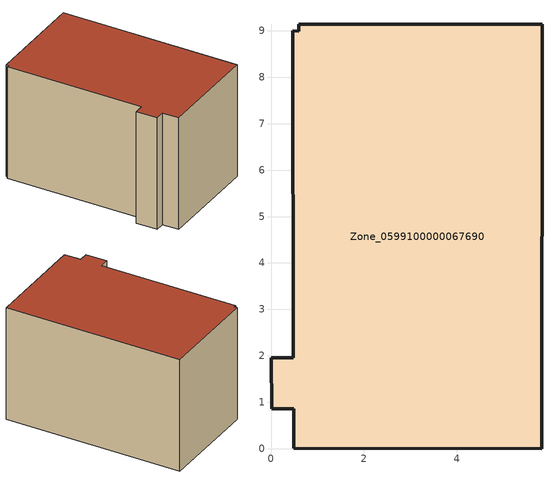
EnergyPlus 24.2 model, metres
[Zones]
Zone_0599100000067690
 floor ground (C_G): 0,1.96 0.48,1.96 0.47,8.99 0.6,8.99 0.6,9.14 5.83,9.14 5.82,0 0.49,0.01 0.49,0.86 0.01,0.86 z0
 wall outside (C_F): 0.49,0.01 5.82,0 5.83,9.14 0.6,9.14 0.6,8.99 0.47,8.99 0.48,1.96 0,1.96 0.01,0.86 0.49,0.86 0.49,0.01 z0:5.96
 roof outside (C_R): 5.83,9.14 0.6,9.14 0.6,8.99 0.47,8.99 0.48,1.96 0,1.96 0.01,0.86 0.49,0.86 0.49,0.01 5.82,0 z5.96
[BUILDING]
Pand.0599100000067690: North Axis=0; Terrain=City; Loads Convergence Tolerance Value=0.04; Temperature Convergence Tolerance Value=0.4; Solar Distribution=FullExterior; Maximum Number of Warmup Days=25; Minimum Number of Warmup Days=1
[Site:Location]
Rotterdam.The.Hague.AP_ZH_NLD Design_Conditions: Latitude=51.96; Longitude=4.45; Time Zone=1; Elevation=-4.5
[SITE:GROUNDTEMPERATURE:BUILDINGSURFACE]
18, 18, 18, 18, 18, 18, 18, 18, 18, 18, 18, 18
[MATERIAL] Thermal Absorptance=0.9; Solar Absorptance=0.7; Visible Absorptance=0.7
Name | Roughness | Thickness | Conductivity | Density | Specific Heat
G.TC.1946-1964 | MediumSmooth | 0.15 | 1 | 540 | 1210
F.TC.1946-1964 | Rough | 0.3 | 0.857143 | 1920 | 840
R.TC.1946-1964 | MediumRough | 0.2 | 0.235294 | 1500 | 1000
[CONSTRUCTION]
C_G: G.TC.1946-1964
C_F: F.TC.1946-1964
C_R: R.TC.1946-1964
[ZONE]
Zone_0599100000067690: Type=1; Multiplier=1; Ceiling Height=Autocalculate; Volume=Autocalculate; Floor Area=autocalculate; Part of Total Floor Area=Yes
[ZONEINFILTRATION:DESIGNFLOWRATE]
Infil_Zone_0599100000067690: Zone or ZoneList or Space or SpaceList=Zone_0599100000067690; Schedule=AlwaysOn; Design Flow Rate Calculation Method=Flow/Area; Flow Rate per Floor Area=0.003; Constant Term Coefficient=1; Temperature Term Coefficient=0; Velocity Term Coefficient=0; Velocity Squared Term Coefficient=0
[HVACTEMPLATE:ZONE:IDEALLOADSAIRSYSTEM]
Zone_0599100000067690: Maximum Heating Supply Air Temperature=50; Minimum Cooling Supply Air Temperature=13; Maximum Heating Supply Air Humidity Ratio=0.0156; Minimum Cooling Supply Air Humidity Ratio=0.0077; Heating Limit=NoLimit; Cooling Limit=NoLimit; Dehumidification Control Type=ConstantSensibleHeatRatio; Cooling Sensible Heat Ratio=0.7; Dehumidification Setpoint=60; Humidification Control Type=None; Humidification Setpoint=30; Outdoor Air Method=None; Outdoor Air Flow Rate per Person=0.00944; Outdoor Air Flow Rate per Zone Floor Area=0; Outdoor Air Flow Rate per Zone=0; Demand Controlled Ventilation Type=None; Outdoor Air Economizer Type=NoEconomizer; Heat Recovery Type=None; Sensible Heat Recovery Effectiveness=0.7; Latent Heat Recovery Effectiveness=0.65
[ZONECONTROL:THERMOSTAT]
ThermostatControl_Zone_0599100000067690: Zone or ZoneList=Zone_0599100000067690; Control Type Schedule=DualSetpointControlType; Control 1=Thermostat_Zone_0599100000067690; Temperature Difference Between Cutout And Setpoint=0
[THERMOSTATSETPOINT:DUALSETPOINT]
Thermostat_Zone_0599100000067690: Heating Setpoint Temperature Schedule=HeatingSetpoint_Zone_0599100000067690; Cooling Setpoint Temperature Schedule=CoolingSetpoint_Zone_0599100000067690
[SCHEDULE:COMPACT]
HeatingSetpoint_Zone_0599100000067690: Through: 12/31, For: AllDays, Until: 24:00, 21
CoolingSetpoint_Zone_0599100000067690: Through: 12/31, For: AllDays, Until: 24:00, 24
DualSetpointControlType: Through: 12/31, For: AllDays, Until: 24:00, 4
AlwaysOn: Through: 12/31, For: AllDays, Until: 24:00, 1
